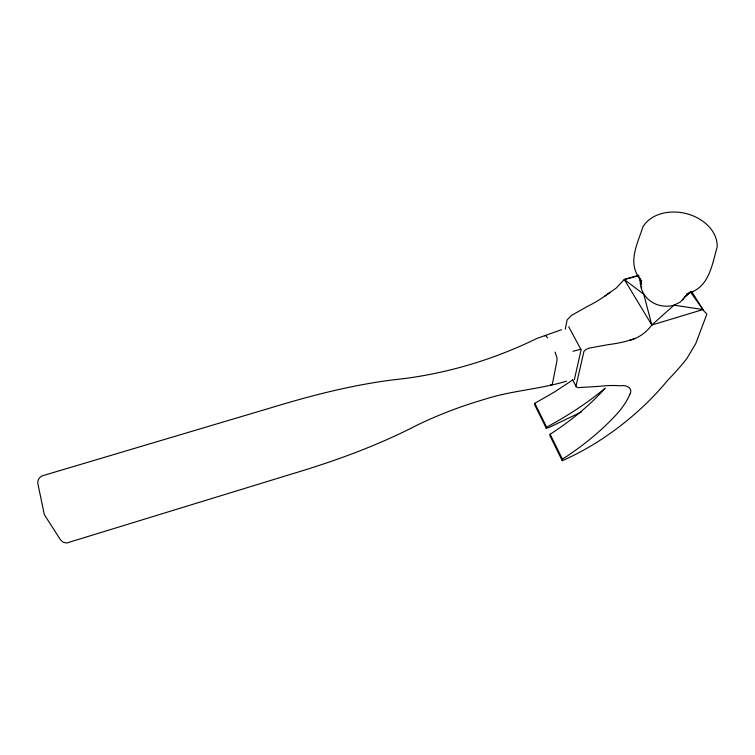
<?xml version="1.0" encoding="UTF-8"?>
<svg xmlns="http://www.w3.org/2000/svg" width="755" height="755" viewBox="0 0 755 755"><rect width="100%" height="100%" fill="white"/><g stroke="black" fill="none" stroke-linecap="round" stroke-linejoin="round"><path stroke-width="1.13" d="M581.312 412.041L549.187 427.405L546.28 428.321L546.629 427.179C567.25 415.986 587.173 403.293 605.142 388.164C589.183 406.114 570.251 421.233 550.121 434.248L549.942 435.739L562.248 460.673C592.005 447.668 619.251 428.793 642.977 406.643A223.254 130.304 -28.4 0 0 668.213 379.69A215.685 105.757 -26.2 0 0 686.786 358.634L695.714 343.685L706.878 314.089L703.547 310.607L691.74 291.581M562.248 460.673L562.437 459.172L550.121 434.248M565.259 329.237L566.863 321.196A5.37 2.303 -39.4 0 1 567.241 319.752L571.554 315.354L587.409 306.426M574.385 379.576L581.105 349.82L568.704 326.755M572.771 379.944L554.472 391.987L534.833 403.302L534.493 404.435L546.28 428.321M629.878 394.28C633.539 387.815 625.65 384.606 620.317 385.805A63.061 30.172 -14.8 0 0 599.819 386.296L577.868 387.655L576.216 386.626L572.479 379.482M638.909 275.179L624.3 279.482L616.335 287.985L604.444 296.413A73.612 32.758 -41.1 0 1 587.409 306.417M689.589 292.931L684.785 296.828L687.512 294.327L680.236 302.094L673.998 305.171L651.82 325.018C646.422 332.389 638.447 338.231 629.462 340.335A75.481 41.525 -18.2 0 1 608.606 344.573L589.325 348.083L586.182 349.339L584.144 351.113A5.493 2.888 -16.1 0 0 583.7 352.481L576.207 385.05A5.228 2.642 -15.2 0 0 576.046 386.267L576.216 386.626M682.633 299.895L683.841 298.206M609.795 292.553L604.444 296.413M562.437 459.172C581.671 446.762 599.706 432.379 615.372 415.656A75.547 40.147 -28.6 0 0 629.906 394.27M691.335 291.789L687.333 294.233L688.938 293.308M693.449 291.288C710.03 283.38 712.56 262.381 717.203 246.904C717.59 230.03 701.857 217.619 686.805 213.731C671.582 209.645 651.971 212.457 642.949 226.745C638.286 241.77 628.32 260.192 637.711 275.594M693.213 291.411L686.965 293.818L687.72 293.553M561.541 329.709L536.852 338.457C491.93 360.437 443.213 374.735 393.44 379.812C352.783 384.956 312.966 395.044 273.81 406.945L42.978 475.622C39.713 476.575 37.297 479.897 37.797 483.323L44.328 514.627L60.447 539.778L63.193 542.288L66.714 543.015L292.242 473.838C335.06 461.06 377.255 445.733 417.005 425.197C438.683 414.684 461.286 406.105 484.417 399.367C511.22 390.637 539.617 389.259 566.561 381.2M629.462 340.335L635.559 338.41M637.881 275.99L624.3 279.482L651.82 325.018L702.99 309.559L690.108 291.534M573.007 351.254L580.812 349.263M702.99 309.559L673.998 305.171C656.642 309.956 639.089 297.706 640.221 279.029L641.599 284.597L639.089 277.076L641.033 281.153L638.381 276.547M550.574 384.455L551.197 384.918A6.323 1.925 72.9 0 0 552.405 383.908L556.935 360.815A6.531 2.048 73.2 0 0 556.68 356.719L555.048 352.085M624.3 279.482L643.779 294.308L651.82 325.018M641.174 280.407L641.637 281.02L637.833 275.811M547.639 337.881L545.638 335.522A6.474 2.02 73.5 0 0 544.685 335.956M534.833 403.302L546.629 427.179M641.524 286.211L641.59 288.25"/></g></svg>
